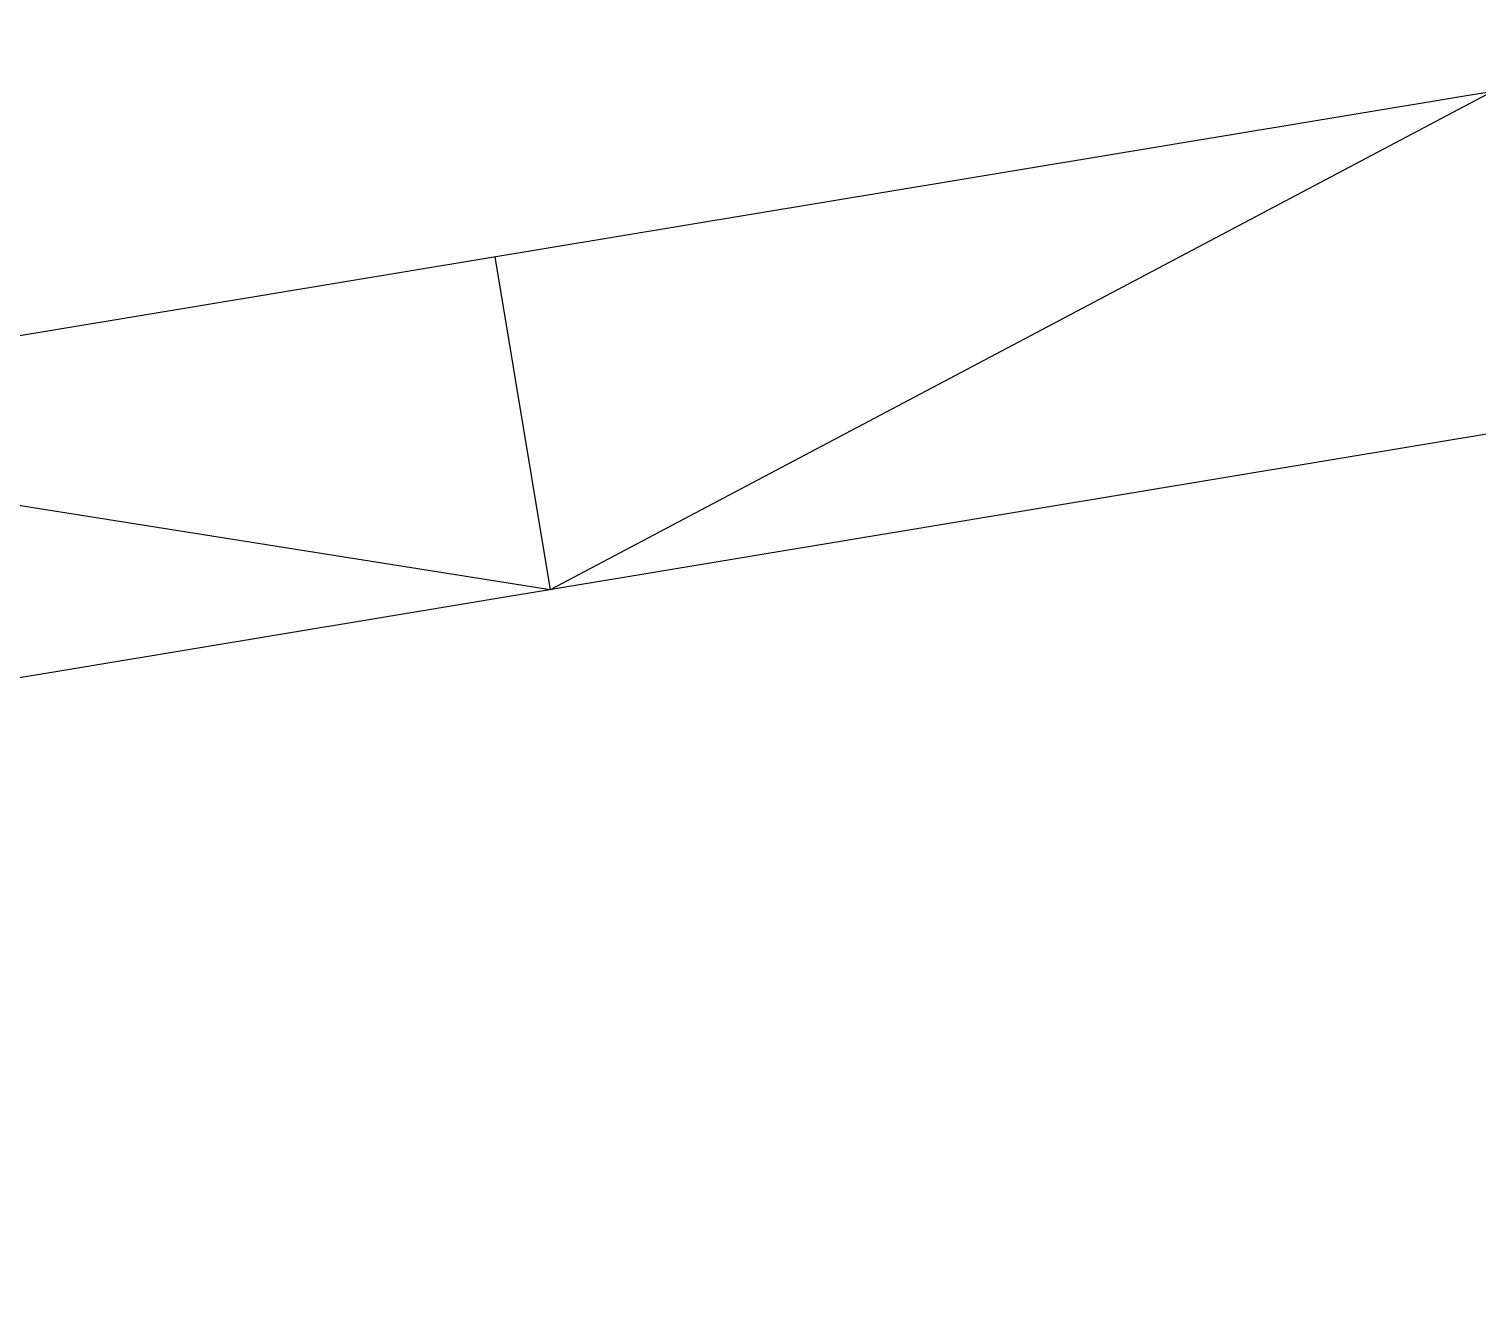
# Model space of a CAD drawing. Header units: millimetres. Extents: x -16232 to 52632, y -3739 to 20678.
# Drawn here: x 22997.4 to 23115.2, y 11894.1 to 11997.5 of the extents above; entities that cross this region are included whole.
import ezdxf

# ---------------------------------------------------------------- set-up
doc = ezdxf.new("R2010")
doc.units = ezdxf.units.MM
doc.header["$LTSCALE"] = 300
doc.header["$MEASUREMENT"] = 0
doc.layers.add('CINZA-8', color=8, linetype='Continuous')

msp = doc.modelspace()

# ---------------------------------------------------------------- linework, layer by layer
at = {"layer": 'CINZA-8'}
for p, q in [((24780.085, 12268.545), (22060.907, 11817.15)), ((24772.593, 12239.488), (22065.401, 11790.082)), ((23116.533, 11992.388), (23039.824, 11951.841)), ((23035.331, 11978.908), (23039.824, 11951.841)), ((23039.824, 11951.841), (22954.129, 11965.428))]:
    msp.add_line(p, q, dxfattribs=at)

doc.saveas('drawing.dxf')
